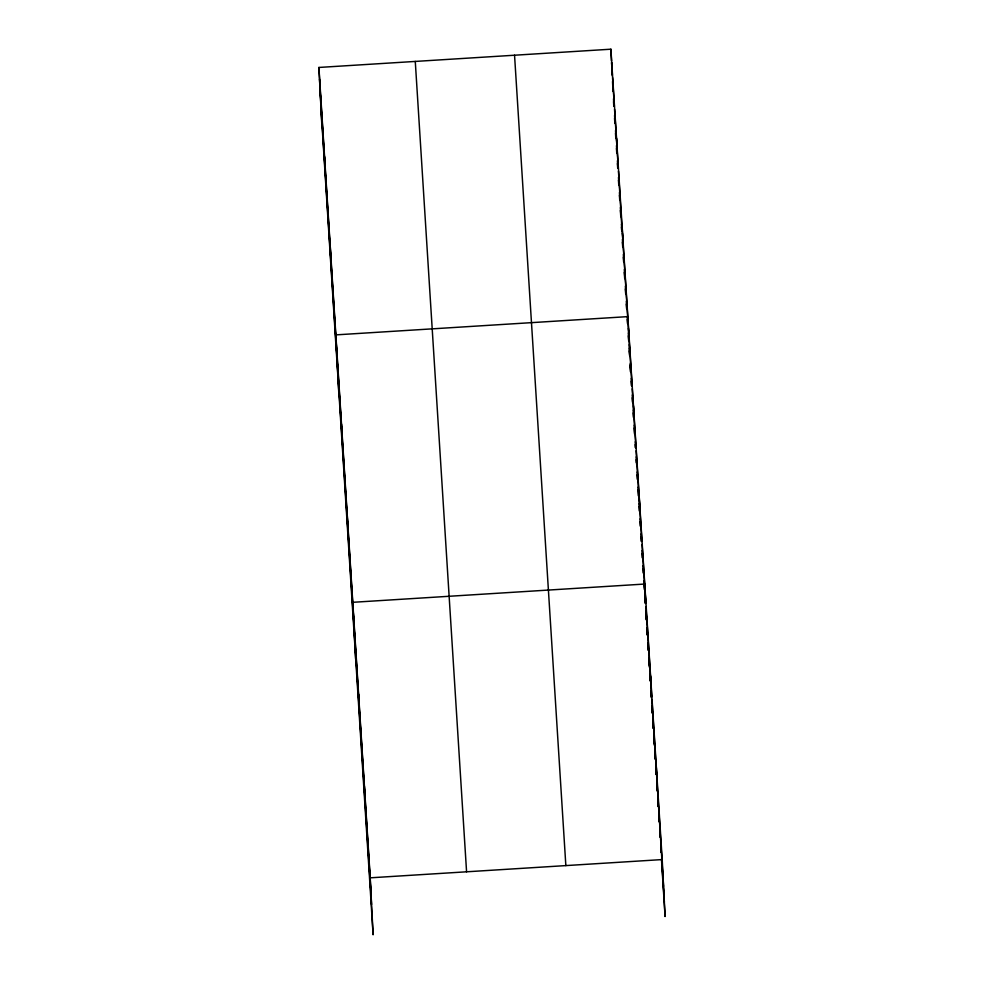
<?xml version="1.0" encoding="UTF-8"?>
<svg xmlns="http://www.w3.org/2000/svg" width="984" height="984" viewBox="0 0 984 984"><rect width="100%" height="100%" fill="white"/><g stroke="black" fill="none" stroke-linecap="round" stroke-linejoin="round"><path stroke-width="1.48" d="M321.805 124.427L318.914 67.453L610.892 49.2L662.195 859.573L665.086 916.547L661.506 859.905M321.042 109.507L373.108 934.8L370.218 877.826L662.195 859.573M612.356 74.563L611.581 62.472L612.245 75.879M612.54 77.576L614.36 106.284M614.545 109.31L618.284 168.227M618.469 171.253L622.097 231.498M622.392 233.196L628.136 323.847M628.419 328.385L632.06 385.802M632.245 388.815L634.065 417.523L633.475 405.765M634.163 419.036L635.984 447.745M636.168 450.758L641.912 541.421M642.097 544.435L645.836 603.463M646.033 606.525L646.685 619.908M647.005 621.827L651.752 696.832M651.937 699.895L663.548 886.252M613.499 98.806L613.979 106.358M614.557 115.423L615.037 122.975M615.517 130.54L615.984 138.092M616.464 145.644L616.943 153.196M617.423 160.749L617.903 168.301M618.481 177.366L618.961 184.93M619.428 192.483L619.908 200.035M620.387 207.587L620.966 216.652M621.445 224.204L621.827 230.256M622.405 239.321L622.872 246.873M623.352 254.425L623.831 261.978M624.311 269.53L624.889 278.595M625.369 286.159L625.836 293.712M626.316 301.264L626.796 308.816M627.275 316.368L627.755 323.921M628.333 332.986L628.813 340.55M629.28 348.102L629.76 355.654M630.24 363.207L630.719 370.759M631.199 378.311L631.679 385.876M632.257 394.941L632.724 402.493M633.204 410.045L633.684 417.597M634.163 425.149L634.643 432.702M635.221 441.767L635.602 447.818M636.168 456.883L636.648 464.436M637.128 471.988L637.607 479.54M638.087 487.092L638.665 496.157M639.133 503.722L639.612 511.274M640.092 518.826L640.572 526.379M641.051 533.931L641.531 541.483M642.109 550.548L642.577 558.112M643.056 565.665L643.536 573.217M644.016 580.769L644.495 588.321M644.975 595.886L645.455 603.438M646.021 612.503L646.5 620.055M647.472 635.283L646.98 627.632L647.337 635.049L646.968 630.436M647.952 642.933L648.431 650.584M648.923 658.247L649.403 665.897M649.895 673.548L650.375 681.199M650.953 690.387L651.346 696.512M651.925 705.688L652.417 713.351M652.896 721.001L653.376 728.652M653.868 736.303L654.348 743.966M654.84 751.616L655.319 759.267M655.799 766.917L656.291 774.58M656.771 782.231L657.25 789.881M657.841 799.069L658.321 806.72M658.813 814.371L659.292 822.021M659.772 829.684L660.264 837.335M660.744 844.985L661.236 852.636M661.617 858.761L664.335 901.627M614.545 118.264L614.828 122.791M615.504 133.369L615.787 137.895M616.464 148.473L616.747 153.012M617.411 163.59L617.706 168.116M618.469 180.207L618.751 184.734M619.428 195.312L619.711 199.85M620.375 210.416L620.769 216.468M621.433 227.046L621.63 230.059M622.392 242.15L622.675 246.677M623.352 257.255L623.635 261.793M624.299 272.371L624.68 278.411M625.357 288.988L625.639 293.515M626.316 304.093L626.599 308.632M627.263 319.197L627.558 323.736M628.321 335.827L628.604 340.353M629.28 350.931L629.563 355.458M630.227 366.036L630.621 372.087L630.252 364.646M631.187 381.152L631.482 385.679M632.245 397.77L632.528 402.296M633.204 412.874L633.487 417.413M634.151 427.991L634.532 434.03M635.209 444.608L635.393 447.622M636.168 459.712L636.353 462.738M637.115 474.817L637.411 479.356M638.075 489.934L638.456 495.973M639.133 506.551L639.416 511.077M640.08 521.655L640.375 526.194M641.039 536.772L641.334 541.298M642.097 553.389L642.38 557.916M643.056 568.494L643.339 573.032M644.003 583.598L644.385 589.65M645.061 600.228L645.246 603.241M646.021 615.332L646.304 619.858M647.939 645.615L648.222 650.203M648.899 660.916L649.292 667.041M649.969 677.755L650.166 680.817M650.941 693.056L651.224 697.656M651.912 708.369L652.195 712.957M652.872 723.671L653.167 728.271M653.843 738.984L654.237 745.109M654.815 754.285L655.11 758.885M655.885 771.124L656.07 774.187M656.845 786.437L657.14 791.025M657.816 801.739L658.111 806.326M658.788 817.052L659.083 821.64M659.76 832.353L660.043 836.941M660.731 847.667L661.014 852.255M514.546 55.227L565.849 865.6M415.273 61.439L466.576 871.799M318.914 67.453L370.218 877.826M319.505 79.224L370.82 889.585M320.267 94.144L371.571 904.505M656.389 767.729L656.98 779.488M650.572 675.885L651.162 687.644M645.725 603.266L644.754 584.041L352.776 602.306L355.667 659.28M646.107 610.72L646.537 619.108M639.108 494.903L639.711 506.662M629.022 340.316L627.829 316.627L335.839 334.88L338.73 391.853M629.243 344.695L629.809 355.876M622.183 227.476L622.774 239.247M616.538 138.338L617.128 150.097M610.892 49.2L611.495 60.959M612.528 81.475L613.02 91.254M613.549 101.696L613.782 106.174M364.4 785.982L365.002 797.753M358.594 694.138L359.185 705.909M347.131 513.156L347.733 524.927M341.485 424.018L342.088 435.777M330.206 245.742L330.796 257.5M324.56 156.604L325.151 168.362"/></g></svg>
